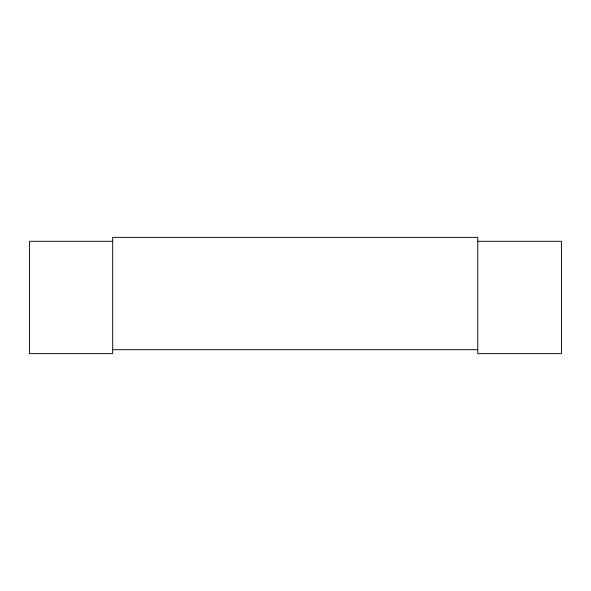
<?xml version="1.0" encoding="UTF-8"?>
<svg xmlns="http://www.w3.org/2000/svg" width="591" height="591" viewBox="0 0 591 591"><rect width="100%" height="100%" fill="white"/><g stroke="black" fill="none" stroke-linecap="round" stroke-linejoin="round"><path stroke-width="0.89" d="M112.674 241.298L29.55 241.298L29.55 353.632L112.674 353.632L112.674 237.368L477.764 237.375L477.764 353.632L561.45 353.632L561.45 241.298L477.764 241.298M112.674 349.702L477.764 349.702"/></g></svg>
